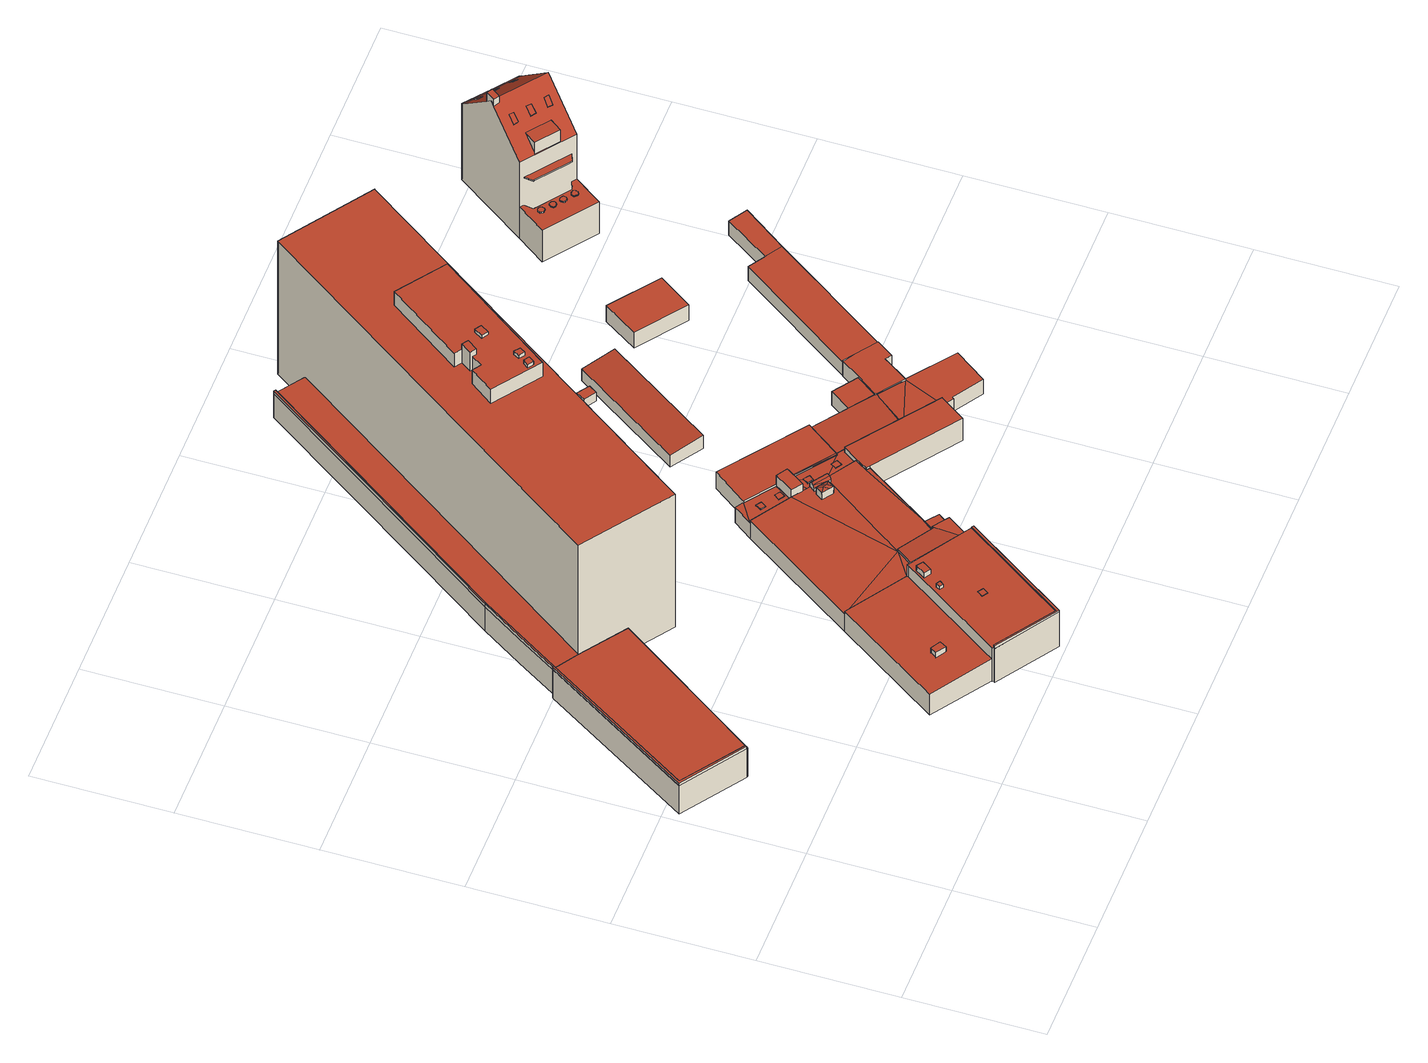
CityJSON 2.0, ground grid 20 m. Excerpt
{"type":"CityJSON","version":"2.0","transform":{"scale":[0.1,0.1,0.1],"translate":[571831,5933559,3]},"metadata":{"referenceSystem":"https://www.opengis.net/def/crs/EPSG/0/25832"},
"CityObjects":{
"building1":{"type":"Building","attributes":{"Grundfläche 2D":"308.464291","Grundhöhe NN":"3.899"},"children":["building1-1"],"geometry":[{"type":"Solid","lod":"3","boundaries":[[[[0,1,2,3,4,5,6,7]],[[2,1,8,9]],[[3,2,9,10]],[[4,3,10,11]],[[5,4,11,12]],[[7,6,5,12,13]],[[1,0,7,13,14,8]],[[13,12,11,10,9,8,14]]]],"semantics":{"surfaces":[{"type":"RoofSurface"},{"type":"WallSurface"},{"type":"GroundSurface"}],"values":[[0,1,1,1,1,1,1,2]]}}]},
"building1-1":{"type":"BuildingInstallation","parents":["building1"],"geometry":[{"type":"MultiSurface","lod":"3","boundaries":[[[15,16,17,18,19,20,21]],[[2,22,19,18]],[[20,19,22,23]],[[21,20,23,6]],[[6,7,15,21]],[[7,0,1,17,16,15]],[[1,2,18,17]]],"semantics":{"surfaces":[{"type":"RoofSurface"},{"type":"WallSurface"}],"values":[0,1,1,1,1,1,1]}}]},
"building2":{"type":"Building","attributes":{"Grundfläche 2D":"822.261973","Grundhöhe NN":"3.665"},"children":["building2-1","building2-2","building2-3","building2-4","building2-5","building2-6","building2-7","building2-8","building2-9","building2-10","building2-11","building2-12"],"geometry":[{"type":"Solid","lod":"3","boundaries":[[[[24,25,26,27,28,29,30,31,32]],[[33,27,26,25,24,34,35]],[[34,36,37,38,39,40,41,42]],[[35,34,42,27,33]],[[38,43,44,40,39]],[[43,45,46,44]],[[47,48,49,50]],[[51,52,53,54,55,56,57,58,59,60,61]],[[62,63,64]],[[65,66,62]],[[63,62,66,67,68,69,70,71]],[[72,70,69,68,73,74]],[[75,76,70,72]],[[77,70,76]],[[78,70,77]],[[79,80,81,82]],[[81,80,83,84,85]],[[86,87,88,89]],[[90,86,89]],[[29,28,91,92]],[[30,29,92,93]],[[31,30,93,94]],[[32,31,94,95]],[[24,32,95,96]],[[34,24,96,97]],[[36,34,97,98]],[[37,36,98,99]],[[38,37,99,100]],[[43,38,100,101]],[[45,43,101,102]],[[46,45,102,103]],[[44,46,103,104]],[[50,77,76,47]],[[47,76,105,106,48]],[[49,48,106,107]],[[52,51,108,109]],[[53,52,109,110]],[[54,53,110,111]],[[78,77,50,56,55,54,111,112,80,79]],[[113,59,58,57,56,50,49,107]],[[60,59,113,114]],[[61,60,114,115]],[[51,61,115,108]],[[83,80,112,116,89]],[[63,85,84,83,89,88,64]],[[85,63,71,81]],[[81,71,70,82]],[[82,70,78,79]],[[117,65,62,64,88,87,118]],[[66,65,117,119]],[[91,28,67,66,119]],[[73,68,67,28,27,42]],[[44,75,72,74,73,42,41,40]],[[75,44,104,105,76]],[[90,89,116,120]],[[86,90,120,121]],[[87,86,121,118]],[[98,97,96,95,94,93,92,91,119,117,118,121,120,116,112,111,110,109,108,115,114,113,107,106,105,104,103,102,101,100,99]]]],"semantics":{"surfaces":[{"type":"RoofSurface"},{"type":"WallSurface"},{"type":"GroundSurface"}],"values":[[0,0,0,0,0,0,0,0,0,0,0,0,0,0,0,0,0,0,0,1,1,1,1,1,1,1,1,1,1,1,1,1,1,1,1,1,1,1,1,1,1,1,1,1,1,1,1,1,1,1,1,1,1,1,1,1,1,2]]}}]},
"building2-1":{"type":"BuildingInstallation","parents":["building2"],"geometry":[{"type":"MultiSurface","lod":"3","boundaries":[[[122,123,124,125]],[[124,123,126,127]],[[125,124,127,128]],[[122,125,128,129]],[[123,122,129,126]]],"semantics":{"surfaces":[{"type":"RoofSurface"},{"type":"WallSurface"}],"values":[0,1,1,1,1]}}]},
"building2-2":{"type":"BuildingInstallation","parents":["building2"],"geometry":[{"type":"MultiSurface","lod":"3","boundaries":[[[130,131,132,133,134,135]],[[34,36,133,132,131,74,41]],[[134,133,36,37]],[[37,38,39,40,72,130,135,134]],[[40,41,74,131,130,72]]],"semantics":{"surfaces":[{"type":"RoofSurface"},{"type":"WallSurface"}],"values":[0,1,1,1,1]}}]},
"building2-3":{"type":"BuildingInstallation","parents":["building2"],"geometry":[{"type":"MultiSurface","lod":"3","boundaries":[[[136,137,138,139]],[[139,138,140,141]],[[136,139,141,142]],[[137,136,142,143]],[[138,137,143,140]]],"semantics":{"surfaces":[{"type":"RoofSurface"},{"type":"WallSurface"}],"values":[0,1,1,1,1]}}]},
"building2-4":{"type":"BuildingInstallation","parents":["building2"],"geometry":[{"type":"MultiSurface","lod":"3","boundaries":[[[144,145,146,147]],[[148,149,144,147]],[[150,148,147,146]],[[25,151,145,144,149]],[[150,146,145,151,26]]],"semantics":{"surfaces":[{"type":"RoofSurface"},{"type":"WallSurface"}],"values":[0,1,1,1,1]}}]},
"building2-5":{"type":"BuildingInstallation","parents":["building2"],"geometry":[{"type":"MultiSurface","lod":"3","boundaries":[[[152,153,154,155]],[[156,153,152,157,35]],[[156,158,154,153]],[[159,155,154,158,33]],[[159,157,152,155]]],"semantics":{"surfaces":[{"type":"RoofSurface"},{"type":"WallSurface"}],"values":[0,1,1,1,1]}}]},
"building2-6":{"type":"BuildingInstallation","parents":["building2"],"geometry":[{"type":"MultiSurface","lod":"3","boundaries":[[[160,161,162,163]],[[164,165,163,162]],[[160,163,165,166]],[[161,160,166,167]],[[167,164,162,161]]],"semantics":{"surfaces":[{"type":"RoofSurface"},{"type":"WallSurface"}],"values":[0,1,1,1,1]}}]},
"building2-7":{"type":"BuildingInstallation","parents":["building2"],"geometry":[{"type":"MultiSurface","lod":"3","boundaries":[[[168,169,170,171]],[[171,170,172,173]],[[173,174,168,171]],[[169,168,174,175]],[[170,169,175,172]]],"semantics":{"surfaces":[{"type":"RoofSurface"},{"type":"WallSurface"}],"values":[0,1,1,1,1]}}]},
"building2-8":{"type":"BuildingInstallation","parents":["building2"],"geometry":[{"type":"MultiSurface","lod":"3","boundaries":[[[176,177,178,179,180,181]],[[60,61,181,180]],[[61,51,176,181]],[[51,52,177,176]],[[52,53,178,177]],[[179,178,53,182]],[[182,60,180,179]]],"semantics":{"surfaces":[{"type":"RoofSurface"},{"type":"WallSurface"}],"values":[0,1,1,1,1,1,1]}}]},
"building2-9":{"type":"BuildingInstallation","parents":["building2"],"geometry":[{"type":"MultiSurface","lod":"3","boundaries":[[[183,184,185,186]],[[187,188,186,185]],[[188,189,183,186]],[[184,183,189,190]],[[185,184,190,187]]],"semantics":{"surfaces":[{"type":"RoofSurface"},{"type":"WallSurface"}],"values":[0,1,1,1,1]}}]},
"building2-10":{"type":"BuildingInstallation","parents":["building2"],"geometry":[{"type":"MultiSurface","lod":"3","boundaries":[[[191,192,193,194]],[[194,193,195,196]],[[191,194,196,197]],[[192,191,197,198]],[[193,192,198,195]]],"semantics":{"surfaces":[{"type":"RoofSurface"},{"type":"WallSurface"}],"values":[0,1,1,1,1]}}]},
"building2-11":{"type":"BuildingInstallation","parents":["building2"],"geometry":[{"type":"MultiSurface","lod":"3","boundaries":[[[199,200,201]],[[202,201,200,203]],[[204,200,199]],[[204,205,203,200]],[[206,203,205]],[[202,203,206]],[[207,208,199,201]],[[199,208,209,205,204]],[[209,210,206,205]],[[206,210,207,201,202]]],"semantics":{"surfaces":[{"type":"RoofSurface"},{"type":"WallSurface"}],"values":[0,0,0,0,0,0,1,1,1,1]}}]},
"building2-12":{"type":"BuildingInstallation","parents":["building2"],"geometry":[{"type":"MultiSurface","lod":"3","boundaries":[[[211,212,213,214,215]],[[213,212,216]],[[212,211,217,218]],[[219,220,221]],[[220,217,221]],[[218,217,220]],[[222,223,224,68,221,217,211,215]],[[68,73,219,221]],[[73,225,226,227,216,212,218,220,219]],[[227,69,222,215,214,213,216]]],"semantics":{"surfaces":[{"type":"RoofSurface"},{"type":"WallSurface"}],"values":[0,0,0,0,0,0,1,1,1,1]}}]},
"building3":{"type":"Building","attributes":{"Grundfläche 2D":"1330.920433","Grundhöhe NN":"4.678"},"children":["building3-1","building3-2","building3-3","building3-4"],"geometry":[{"type":"MultiSurface","lod":"3","boundaries":[[[228,229,230,231,232,233,234,235,236,237,238],[239,240,241,242],[243,244,245,246],[247,248,249,250]],[[251,252,253,15,21,254,255,256,257,258]],[[259,260,261,262,263],[264,265,266,267,268,269,270,271,272,273,274]],[[275,6,5,276,277,278]],[[269,268,234,233]],[[268,267,235,234]],[[267,266,236,235]],[[266,265,237,236]],[[265,264,238,237]],[[228,238,264,274]],[[274,273,229,228]],[[273,272,230,229]],[[7,6,21,15]],[[6,275,254,21]],[[277,256,255,254,275,278]],[[277,279,257,256]],[[279,280,281,282,252,251,258,257]],[[282,283,7,15,253,252]],[[260,5,284,285,261]],[[286,287,263,262,261,285],[288,289,290,291]],[[263,287,292,259]],[[276,5,260,259,292,293]],[[5,6,7,294,284]],[[279,277,276,293,295]],[[7,283,282,296,297,294]],[[298,296,282,281,280,279,295,299]],[[297,296,298,299,295,293,292,287,286,285,284,294]]],"semantics":{"surfaces":[{"type":"RoofSurface"},{"type":"WallSurface"},{"type":"GroundSurface"}],"values":[0,0,0,0,1,1,1,1,1,1,1,1,1,1,1,1,1,1,1,1,1,1,1,1,1,1,2]}}]},
"building3-1":{"type":"BuildingInstallation","parents":["building3"],"geometry":[{"type":"MultiSurface","lod":"3","boundaries":[[[300,301,302,303]],[[300,304,269,233,232,301]],[[232,231,302,301]],[[231,230,303,302]],[[230,272,304,300,303]]],"semantics":{"surfaces":[{"type":"RoofSurface"},{"type":"WallSurface"}],"values":[0,1,1,1,1]}}]},
"building3-2":{"type":"BuildingInstallation","parents":["building3"],"geometry":[{"type":"MultiSurface","lod":"3","boundaries":[[[305,306,307,308]],[[308,307,249,248]],[[305,308,248,247]],[[306,305,247,250]],[[307,306,250,249]]],"semantics":{"surfaces":[{"type":"RoofSurface"},{"type":"WallSurface"}],"values":[0,1,1,1,1]}}]},
"building3-3":{"type":"BuildingInstallation","parents":["building3"],"geometry":[{"type":"MultiSurface","lod":"3","boundaries":[[[309,310,311,312]],[[312,311,244,243]],[[309,312,243,246]],[[310,309,246,245]],[[311,310,245,244]]],"semantics":{"surfaces":[{"type":"RoofSurface"},{"type":"WallSurface"}],"values":[0,1,1,1,1]}}]},
"building3-4":{"type":"BuildingInstallation","parents":["building3"],"geometry":[{"type":"MultiSurface","lod":"3","boundaries":[[[313,314,315,316]],[[316,315,242,241]],[[313,316,241,240]],[[314,313,240,239]],[[315,314,239,242]]],"semantics":{"surfaces":[{"type":"RoofSurface"},{"type":"WallSurface"}],"values":[0,1,1,1,1]}}]},
"building4":{"type":"Building","attributes":{"Grundfläche 2D":"90.453078","Grundhöhe NN":"3.972"},"geometry":[{"type":"Solid","lod":"3","boundaries":[[[[317,318,319,320,321,322,323]],[[318,317,324]],[[320,319,325]],[[320,325,326]],[[327,317,323,322,328,329]],[[324,317,327,330]],[[318,324,330,331]],[[319,318,331,332]],[[325,319,332,333]],[[326,325,333,334]],[[321,320,326,334,335]],[[322,321,335,328]],[[327,329,328,335,334,333,332,331,330]]]],"semantics":{"surfaces":[{"type":"RoofSurface"},{"type":"WallSurface"},{"type":"GroundSurface"}],"values":[[0,0,0,0,1,1,1,1,1,1,1,1,2]]}}]},
"building5":{"type":"Building","attributes":{"Grundfläche 2D":"70.105722","Grundhöhe NN":"3.716"},"geometry":[{"type":"Solid","lod":"3","boundaries":[[[[336,337,338,339,340,341,342]],[[343,339,338,337,344,345]],[[340,339,343,92]],[[119,342,341,340,92,91]],[[337,336,117,344]],[[336,342,119,117]],[[117,119,91,92,343,345,344]]]],"semantics":{"surfaces":[{"type":"RoofSurface"},{"type":"WallSurface"},{"type":"GroundSurface"}],"values":[[0,1,1,1,1,1,2]]}}]},
"building6":{"type":"Building","attributes":{"Grundfläche 2D":"82.384420","Grundhöhe NN":"3.855"},"geometry":[{"type":"Solid","lod":"3","boundaries":[[[[346,347,348,349,350,351,352,353,354]],[[355,356,357,358]],[[347,346,359,360]],[[349,348,361,362]],[[351,350,363,364]],[[351,364,365,357,352]],[[366,354,353,352,357,356,367]],[[346,354,366,359]],[[348,347,360,361]],[[350,349,362,363]],[[358,357,365,368]],[[355,358,368,369]],[[356,355,369,367]],[[368,365,364,363,362,361,360,359,366,367,369]]]],"semantics":{"surfaces":[{"type":"RoofSurface"},{"type":"WallSurface"},{"type":"GroundSurface"}],"values":[[0,0,1,1,1,1,1,1,1,1,1,1,1,2]]}}]},
"building7":{"type":"Building","attributes":{"Grundfläche 2D":"101.537182","Grundhöhe NN":"4.319"},"geometry":[{"type":"Solid","lod":"3","boundaries":[[[[370,371,372,373,374,375,376,377]],[[378,379,380,381]],[[382,380,372,371]],[[380,379,373,372]],[[379,378,374,373]],[[378,381,375,374]],[[381,383,376,375]],[[383,384,377,376]],[[384,385,370,377]],[[385,382,371,370]],[[384,383,386,387]],[[385,384,387,388]],[[382,385,388,389]],[[383,381,380,382,389,386]],[[389,388,387,386]]]],"semantics":{"surfaces":[{"type":"RoofSurface"},{"type":"WallSurface"},{"type":"GroundSurface"}],"values":[[0,0,1,1,1,1,1,1,1,1,1,1,1,1,2]]}}]},
"building8":{"type":"Building","attributes":{"Grundfläche 2D":"105.808911","Grundhöhe NN":"4.188"},"geometry":[{"type":"Solid","lod":"3","boundaries":[[[[390,391,392,393]],[[394,395,396,397]],[[398,399,393,392]],[[399,400,390,393]],[[400,401,391,390]],[[401,398,392,391]],[[402,403,397,396]],[[403,404,394,397]],[[404,405,395,394]],[[405,402,396,395]],[[401,400,399,398]],[[405,404,403,402]]]],"semantics":{"surfaces":[{"type":"RoofSurface"},{"type":"WallSurface"},{"type":"GroundSurface"}],"values":[[0,0,1,1,1,1,1,1,1,1,2,2]]}}]},
"building9":{"type":"Building","attributes":{"Grundfläche 2D":"80.032913","Grundhöhe NN":"3.834"},"geometry":[{"type":"Solid","lod":"3","boundaries":[[[[406,407,408]],[[350,407,406]],[[409,410,406,408,411,412,413,414]],[[415,416,408,407]],[[416,417,411,408]],[[417,418,412,411]],[[418,419,413,412]],[[419,420,414,413]],[[420,421,409,414]],[[421,422,410,409]],[[422,423,406,410]],[[423,424,350,406]],[[424,415,407,350]],[[418,417,416,415,424,423,422,421,420,419]]]],"semantics":{"surfaces":[{"type":"RoofSurface"},{"type":"WallSurface"},{"type":"GroundSurface"}],"values":[[0,0,0,1,1,1,1,1,1,1,1,1,1,2]]}}]},
"building10":{"type":"Building","attributes":{"Grundfläche 2D":"51.842131","Grundhöhe NN":"3.809"},"geometry":[{"type":"Solid","lod":"3","boundaries":[[[[425,426,427,428]],[[429,430,428,427]],[[430,431,425,428]],[[431,432,426,425]],[[432,429,427,426]],[[432,431,430,429]]]],"semantics":{"surfaces":[{"type":"RoofSurface"},{"type":"WallSurface"},{"type":"GroundSurface"}],"values":[[0,1,1,1,1,2]]}}]},
"building11":{"type":"Building","attributes":{"Grundfläche 2D":"178.165057","Grundhöhe NN":"3.910"},"geometry":[{"type":"Solid","lod":"3","boundaries":[[[[433,434,435,436,437]],[[438,439,436,435]],[[440,441,442,443,444,445,446,447,448,449]],[[435,434,450,451]],[[436,452,453,437]],[[433,437,453,454]],[[438,435,451,455]],[[439,438,455,456]],[[436,439,456,452]],[[445,444,457,458]],[[446,445,458,459]],[[446,459,450,434,447]],[[460,449,448,447,434,433,454]],[[364,442,441,440,449,460,365]],[[444,443,442,364,363,457]],[[452,456,455,451,450,459,458,457,363,364,365,460,454,453]]]],"semantics":{"surfaces":[{"type":"RoofSurface"},{"type":"WallSurface"},{"type":"GroundSurface"}],"values":[[0,0,0,1,1,1,1,1,1,1,1,1,1,1,1,2]]}}]},
"building12":{"type":"Building","attributes":{"Grundfläche 2D":"151.773956","Grundhöhe NN":"3.221"},"children":["building12-1","building12-2","building12-3","building12-4","building12-5","building12-6","building12-7","building12-8","building12-9","building12-10","building12-11","building12-12","building12-13"],"geometry":[{"type":"Solid","lod":"3","boundaries":[[[[461,462,463,464,465,466]],[[461,466,465,467,468,469]],[[468,467,470,471,472]],[[473,474,475,476,477,478,479,480,481,482]],[[483,484,480,479,478,477,485,486]],[[475,474,487,488]],[[477,476,489,485]],[[481,480,484,490]],[[473,482,491,492]],[[474,473,492,487]],[[490,489,476,475,464,463,482,481]],[[467,465,464,475,488,493,470]],[[472,471,470,493,494]],[[462,461,469,468,472,494,491,482,463]],[[494,493,488,487,492,491],[485,489,490,484,483,486]]]],"semantics":{"surfaces":[{"type":"RoofSurface"},{"type":"WallSurface"},{"type":"GroundSurface"}],"values":[[0,0,0,0,1,1,1,1,1,1,1,1,1,1,2]]}}]},
"building12-1":{"type":"BuildingInstallation","parents":["building12"],"geometry":[{"type":"MultiSurface","lod":"3","boundaries":[[[495,496,497,498,499,500]],[[462,498,497,469,461]],[[462,501,499,498]],[[466,502,503,496,495,500,499,501]],[[497,496,503,469]]],"semantics":{"surfaces":[{"type":"RoofSurface"},{"type":"WallSurface"}],"values":[0,1,1,1,1]}}]},
"building12-2":{"type":"BuildingInstallation","parents":["building12"],"geometry":[{"type":"MultiSurface","lod":"3","boundaries":[[[504,505,506,507]],[[504,507,508,509]],[[505,504,509,510]],[[507,506,511,508]],[[506,505,510,511]]],"semantics":{"surfaces":[{"type":"RoofSurface"},{"type":"WallSurface"}],"values":[0,1,1,1,1]}}]},
"building12-3":{"type":"BuildingInstallation","parents":["building12"],"geometry":[{"type":"MultiSurface","lod":"3","boundaries":[[[512,513,514,515]],[[515,514,516,517]],[[512,515,517,518]],[[513,512,518,519]],[[514,513,519,516]]],"semantics":{"surfaces":[{"type":"RoofSurface"},{"type":"WallSurface"}],"values":[0,1,1,1,1]}}]},
"building12-4":{"type":"BuildingInstallation","parents":["building12"],"geometry":[{"type":"MultiSurface","lod":"3","boundaries":[[[520,521,522,523]],[[521,524,522]],[[523,525,520]],[[521,520,525,524]]],"semantics":{"surfaces":[{"type":"RoofSurface"},{"type":"WallSurface"}],"values":[0,1,1,1]}}]},
"building12-5":{"type":"BuildingInstallation","parents":["building12"],"geometry":[{"type":"MultiSurface","lod":"3","boundaries":[[[526,527,528,529]],[[529,528,530,531]],[[531,532,526,529]],[[532,533,527,526]],[[528,527,533,530]]],"semantics":{"surfaces":[{"type":"RoofSurface"},{"type":"WallSurface"}],"values":[0,1,1,1,1]}}]},
"building12-6":{"type":"BuildingInstallation","parents":["building12"],"geometry":[{"type":"MultiSurface","lod":"3","boundaries":[[[534,535,536,537,538,539]],[[539,538,537,540,541]],[[541,542,534,539]],[[542,543,535,534]],[[543,544,540,537,536,535]]],"semantics":{"surfaces":[{"type":"RoofSurface"},{"type":"WallSurface"}],"values":[0,1,1,1,1]}}]},
"building12-7":{"type":"BuildingInstallation","parents":["building12"],"geometry":[{"type":"MultiSurface","lod":"3","boundaries":[[[545,546,547,548]],[[548,547,549,550]],[[545,548,550,551]],[[546,545,551,552]],[[547,546,552,549]]],"semantics":{"surfaces":[{"type":"RoofSurface"},{"type":"WallSurface"}],"values":[0,1,1,1,1]}}]},
"building12-8":{"type":"BuildingInstallation","parents":["building12"],"geometry":[{"type":"MultiSurface","lod":"3","boundaries":[[[553,554,555,556]],[[555,554,557,558]],[[556,555,558,559]],[[553,556,559,560]],[[554,553,560,557]]],"semantics":{"surfaces":[{"type":"RoofSurface"},{"type":"WallSurface"}],"values":[0,1,1,1,1]}}]},
"building12-9":{"type":"BuildingInstallation","parents":["building12"],"geometry":[{"type":"MultiSurface","lod":"3","boundaries":[[[561,562,563,564,565,566,567,568,569,570,571,572,573,574,575,576,577,578,579,580,581]],[[565,564,582,583]],[[584,585,563,562]],[[585,582,564,563]],[[586,587,579,578]],[[587,588,580,579]],[[588,589,581,580]],[[589,590,561,581]],[[590,584,562,561]],[[583,591,566,565]],[[591,592,567,566]],[[592,593,568,567]],[[593,594,569,568]],[[594,595,570,569]],[[571,570,595,596]],[[596,597,572,571]],[[597,598,573,572]],[[598,599,574,573]],[[599,600,575,574]],[[600,601,576,575]],[[601,602,577,576]],[[602,586,578,577]]],"semantics":{"surfaces":[{"type":"RoofSurface"},{"type":"WallSurface"}],"values":[0,1,1,1,1,1,1,1,1,1,1,1,1,1,1,1,1,1,1,1,1,1]}}]},
"building12-10":{"type":"BuildingInstallation","parents":["building12"],"geometry":[{"type":"MultiSurface","lod":"3","boundaries":[[[603,604,605,606,607,608,609,610,611,612,613,614,615,616,617,618,619,620,621,622,623]],[[610,609,624,625]],[[625,626,611,610]],[[626,627,612,611]],[[627,628,613,612]],[[628,629,614,613]],[[629,630,615,614]],[[631,632,608,607]],[[632,624,609,608]],[[633,634,621,620]],[[634,635,622,621]],[[623,622,635,636]],[[636,637,603,623]],[[637,638,604,603]],[[638,639,605,604]],[[639,640,606,605]],[[640,631,607,606]],[[630,641,616,615]],[[641,642,617,616]],[[642,643,618,617]],[[643,644,619,618]],[[644,633,620,619]]],"semantics":{"surfaces":[{"type":"RoofSurface"},{"type":"WallSurface"}],"values":[0,1,1,1,1,1,1,1,1,1,1,1,1,1,1,1,1,1,1,1,1,1]}}]},
"building12-11":{"type":"BuildingInstallation","parents":["building12"],"geometry":[{"type":"MultiSurface","lod":"3","boundaries":[[[645,646,647,648,649,650,651,652,653,654,655,656,657,658,659,660,661,662,663,664,665,666]],[[667,668,648,647]],[[669,670,646,645]],[[670,667,647,646]],[[666,665,671,672]],[[672,669,645,666]],[[668,673,649,648]],[[673,674,650,649]],[[674,675,651,650]],[[675,676,652,651]],[[676,677,653,652]],[[677,678,654,653]],[[655,654,678,679]],[[679,680,656,655]],[[680,681,657,656]],[[681,682,658,657]],[[682,683,659,658]],[[683,684,660,659]],[[684,685,661,660]],[[685,686,662,661]],[[686,687,688,664,663,662]],[[688,671,665,664]]],"semantics":{"surfaces":[{"type":"RoofSurface"},{"type":"WallSurface"}],"values":[0,1,1,1,1,1,1,1,1,1,1,1,1,1,1,1,1,1,1,1,1,1]}}]},
"building12-12":{"type":"BuildingInstallation","parents":["building12"],"geometry":[{"type":"MultiSurface","lod":"3","boundaries":[[[689,690,691,692,693,694,695,696,697,698,699,700,701,702,703,704,705,706,707,708,709,710]],[[711,712,691,690]],[[712,713,692,691]],[[713,714,693,692]],[[714,715,694,693]],[[715,716,695,694]],[[716,717,718,697,696,695]],[[718,719,698,697]],[[719,720,699,698]],[[720,721,700,699]],[[722,723,689,710]],[[690,689,723,711]],[[724,725,706,705]],[[725,726,707,706]],[[708,707,726,727]],[[727,728,709,708]],[[728,722,710,709]],[[721,729,701,700]],[[729,730,702,701]],[[730,731,703,702]],[[731,732,704,703]],[[732,724,705,704]]],"semantics":{"surfaces":[{"type":"RoofSurface"},{"type":"WallSurface"}],"values":[0,1,1,1,1,1,1,1,1,1,1,1,1,1,1,1,1,1,1,1,1,1]}}]},
"building12-13":{"type":"BuildingInstallation","parents":["building12"],"geometry":[{"type":"MultiSurface","lod":"3","boundaries":[[[733,734,735,736,737,738]],[[737,739,740,738]],[[733,738,740,741]],[[742,743,736,735,734,733,741,744]],[[737,736,743,739]],[[744,741,740,739,743,742]]],"semantics":{"surfaces":[{"type":"RoofSurface"},{"type":"WallSurface"},{"type":"OuterCeilingSurface"}],"values":[0,1,1,1,1,2]}}]}
},
"vertices":[
[147,599,63],[7,377,63],[97,316,63],[99,315,63],[249,531,63],[184,577,63],[150,599,63],[148,600,63],[7,377,9],[97,316,9],[99,315,9],[249,531,9],[184,577,9],[148,600,9],[147,599,9],
[148,600,68],[147,599,68],[7,377,68],[97,316,68],[98,318,68],[11,379,68],[150,599,68],[98,318,63],[11,379,63],
[648,382,39],[635,382,38],[629,381,38],[602,381,38],[642,354,39],[656,374,39],[662,370,39],[664,374,39],[650,384,39],[597,398,38],[588,428,37],[594,409,37],[589,430,37],[573,440,37],[572,439,37],[561,421,37],[555,413,37],[570,402,37],[580,396,37],[531,470,36],[500,450,36],[531,471,36],[520,478,36],[384,280,46],[281,128,46],[364,71,49],[467,223,49],[450,8,73],[555,162,73],[553,164,73],[553,165,73],[552,165,73],[467,223,71],[433,172,71],[364,71,71],[363,70,71],[365,69,71],[363,67,71],[572,239,45],[557,220,45],[558,219,45],[635,332,45],[630,336,45],[642,354,45],[602,381,43],[596,373,43],[508,250,44],[556,217,45],[555,413,43],[580,396,43],[570,402,43],[500,450,41],[384,280,41],[467,223,44],[482,213,44],[482,213,49],[552,165,53],[556,217,53],[508,250,49],[579,204,53],[558,219,53],[557,220,53],[594,223,37],[572,239,38],[558,219,38],[579,204,37],[580,203,37],[642,354,7],[656,374,7],[662,370,7],[664,374,7],[650,384,7],[648,382,7],[588,428,7],[589,430,7],[573,440,7],[572,439,7],[531,470,7],[531,471,7],[520,478,7],[500,450,7],[384,280,7],[281,128,7],[364,71,7],[450,8,7],[555,162,7],[553,164,7],[553,165,7],[552,165,7],[363,70,7],[365,69,7],[363,67,7],[579,204,7],[635,332,7],[572,239,7],[630,336,7],[580,203,7],[594,223,7],
[533,440,38],[538,448,38],[531,453,38],[526,445,38],[538,448,36],[531,453,36],[526,445,36],[533,440,37],
[555,413,56],[570,402,56],[588,428,56],[589,430,56],[573,440,56],[561,421,56],
[556,436,38],[550,428,38],[558,423,38],[563,431,38],[558,423,37],[563,431,37],[556,436,37],[550,428,37],
[639,379,39],[631,384,39],[626,376,39],[634,371,39],[634,371,38],[639,379,38],[626,376,38],[631,384,38],
[594,410,39],[589,402,39],[597,397,39],[602,404,39],[589,402,37],[594,410,37],[597,397,38],[602,404,38],
[350,150,57],[344,141,57],[358,132,57],[364,142,57],[358,132,48],[364,142,48],[350,150,47],[344,141,47],
[469,202,81],[460,208,81],[451,194,81],[460,188,81],[451,194,72],[460,188,72],[469,202,72],[460,208,72],
[450,8,76],[555,162,76],[553,164,76],[449,12,76],[365,69,76],[363,67,76],[449,12,73],
[447,171,78],[441,174,78],[438,168,78],[443,165,78],[438,168,72],[443,165,72],[447,171,72],[441,174,72],
[450,120,73],[444,112,73],[452,107,73],[457,115,73],[452,107,72],[457,115,72],[450,120,72],[444,112,72],
[586,373,56],[578,371,58],[579,363,56],[574,366,56],[572,375,58],[575,381,56],[570,384,56],[563,374,56],[579,363,43],[586,373,43],[570,384,43],[563,374,43],
[598,375,53],[576,390,53],[589,378,49],[596,373,49],[597,373,49],[574,388,49],[601,379,53],[579,394,53],[580,396,49],[580,396,50],[602,381,49],[597,373,43],[598,375,43],[601,379,43],[579,394,43],[576,390,43],[574,388,43],
[508,942,297],[430,833,297],[440,826,297],[449,820,297],[438,805,297],[433,809,297],[422,793,297],[410,801,297],[385,767,297],[452,719,297],[577,893,297],[467,808,297],[475,820,297],[484,814,297],[476,802,297],[451,737,297],[445,729,297],[437,734,297],[443,742,297],[457,745,297],[449,751,297],[454,759,297],[462,753,297],[308,839,68],[224,719,68],[185,659,68],[226,718,68],[309,837,68],[493,1100,68],[491,1102,68],[400,971,68],[566,1122,271],[184,577,271],[311,488,271],[693,1033,271],[694,1033,271],[577,893,271],[452,719,271],[385,767,271],[410,801,271],[422,793,271],[433,809,271],[438,805,271],[449,820,271],[440,826,271],[430,833,271],[508,942,271],[226,718,63],[532,1073,63],[493,1100,63],[309,837,63],[491,1102,63],[400,971,63],[308,839,63],[224,719,63],[185,659,63],[184,577,17],[311,488,17],[693,1033,17],[694,1033,17],[470,714,57],[470,714,55],[440,671,55],[440,671,57],[566,1122,17],[532,1073,17],[148,600,17],[491,1102,17],[224,719,17],[185,659,17],[308,839,17],[400,971,17],
[430,811,307],[438,805,307],[449,820,307],[440,826,307],[430,811,271],
[457,745,303],[462,753,303],[454,759,303],[449,751,303],
[443,742,303],[437,734,303],[445,729,303],[451,737,303],
[475,820,302],[467,808,302],[476,802,302],[484,814,302],
[531,470,40],[573,440,40],[589,430,40],[650,384,40],[684,433,42],[566,520,42],[531,471,40],[572,439,40],[588,428,40],[648,382,40],[531,470,10],[566,520,10],[531,471,10],[572,439,10],[573,440,10],[589,430,10],[588,428,10],[648,382,10],[684,433,10],
[635,332,49],[754,246,49],[779,282,49],[780,283,49],[656,374,49],[642,354,49],[630,336,49],[780,283,7],[754,246,7],[779,282,7],
[650,384,31],[664,374,31],[662,370,31],[731,319,31],[769,369,36],[768,371,36],[768,372,36],[734,396,36],[684,433,35],[756,427,34],[734,396,34],[768,372,35],[790,402,35],[650,384,9],[664,374,9],[662,370,9],[731,319,9],[769,369,9],[768,371,9],[768,372,9],[684,433,9],[734,396,9],[790,402,9],[756,427,9],
[715,1018,94],[693,1033,94],[692,1031,94],[711,1017,94],[491,702,94],[471,716,94],[470,714,94],[491,699,94],[491,702,91],[711,1017,91],[692,1031,91],[471,716,91],[693,1033,91],[470,714,91],[491,699,91],[715,1018,91],[470,714,13],[491,699,13],[715,1018,13],[693,1033,13],
[733,717,37],[688,747,34],[581,588,34],[626,558,37],[668,729,28],[651,741,28],[643,728,28],[660,717,28],[581,588,12],[626,558,12],[733,717,12],[688,747,12],[643,728,12],[660,717,12],[668,729,12],[651,741,12],
[805,342,36],[731,319,35],[780,283,36],[873,294,36],[806,344,36],[779,282,36],[794,272,36],[796,275,36],[839,247,36],[731,319,8],[780,283,8],[779,282,8],[794,272,8],[796,275,8],[839,247,8],[873,294,8],[806,344,8],[805,342,8],[769,369,8],
[871,700,38],[801,752,38],[768,702,38],[837,651,38],[768,702,8],[837,651,8],[871,700,8],[801,752,8],
[810,430,35],[856,397,36],[976,571,36],[952,586,36],[929,601,35],[1022,635,36],[996,651,36],[790,402,38],[768,372,38],[768,371,38],[769,369,38],[805,342,38],[830,379,38],[839,373,38],[856,397,38],[810,430,38],[809,430,38],[856,397,9],[976,571,9],[952,586,9],[929,601,9],[810,430,9],[1022,635,9],[996,651,9],[805,342,9],[830,379,9],[839,373,9],[809,430,9],
[945,960,210],[941,955,204],[908,908,147],[979,854,147],[1016,906,210],[952,954,210],[1050,955,151],[979,1009,151],[950,968,200],[1053,959,147],[1020,984,147],[982,1013,147],[878,867,62],[950,813,62],[979,854,62],[973,859,62],[960,854,62],[917,886,62],[913,889,62],[911,890,62],[913,904,62],[908,908,62],[913,889,2],[911,890,2],[960,854,2],[917,886,2],[950,813,2],[979,854,2],[973,859,2],[913,904,2],[908,908,2],[878,867,2],[1053,959,2],[982,1013,2],
[953,955,217],[958,963,217],[950,968,217],[941,955,217],[949,950,217],[952,954,217],[949,950,205],[953,955,209],[958,963,200],
[988,902,192],[982,895,182],[988,890,182],[994,898,192],[994,898,191],[988,902,191],[982,895,181],[988,890,181],
[1011,983,152],[1006,975,162],[1011,972,162],[1016,979,152],[1011,972,161],[1016,979,151],[1011,983,151],[1006,975,161],
[928,894,170],[960,870,170],[973,888,170],[941,912,170],[960,870,148],[928,894,148],
[950,931,192],[945,935,192],[939,927,182],[945,923,182],[939,927,181],[945,923,181],[950,931,191],[945,935,191],
[1031,965,155],[1026,958,163],[1031,954,163],[1032,953,163],[1033,954,162],[1037,960,155],[1032,953,162],[1037,960,154],[1031,965,154],[1026,958,162],[1031,954,162],
[989,987,163],[994,993,155],[988,998,155],[983,991,163],[988,998,154],[983,991,162],[989,987,162],[994,993,154],
[967,906,182],[972,914,192],[966,919,192],[960,911,182],[972,914,191],[966,919,191],[960,911,181],[967,906,181],
[916,880,64],[915,881,64],[915,882,64],[914,883,64],[913,884,64],[911,884,64],[910,884,64],[908,883,64],[907,882,64],[907,881,64],[906,880,64],[906,879,64],[907,878,64],[908,876,64],[909,875,64],[910,875,64],[912,875,64],[913,875,64],[914,876,64],[915,877,64],[915,878,64],[914,883,62],[913,884,62],[915,881,62],[915,882,62],[913,875,62],[914,876,62],[915,877,62],[915,878,62],[916,880,62],[911,884,62],[910,884,62],[908,883,62],[907,882,62],[907,881,62],[906,880,62],[906,879,62],[907,878,62],[908,876,62],[909,875,62],[910,875,62],[912,875,62],
[956,844,64],[957,845,64],[957,847,64],[958,848,64],[957,850,64],[957,851,64],[956,852,64],[955,852,64],[953,853,64],[952,852,64],[950,852,64],[949,851,64],[949,850,64],[948,848,64],[948,847,64],[949,846,64],[950,845,64],[951,844,64],[952,843,64],[954,843,64],[955,844,64],[956,852,62],[955,852,62],[953,853,62],[952,852,62],[950,852,62],[949,851,62],[949,850,62],[957,850,62],[957,851,62],[951,844,62],[952,843,62],[954,843,62],[955,844,62],[956,844,62],[957,845,62],[957,847,62],[958,848,62],[948,848,62],[948,847,62],[949,846,62],[950,845,62],
[930,870,64],[929,871,64],[928,872,64],[927,872,64],[926,873,64],[924,873,64],[923,872,64],[922,871,64],[921,870,64],[921,869,64],[921,868,64],[921,866,64],[922,865,64],[923,864,64],[925,864,64],[926,864,64],[927,864,64],[928,865,64],[929,865,64],[929,866,64],[930,867,64],[930,868,64],[928,872,62],[927,872,62],[930,870,62],[929,871,62],[930,867,62],[930,868,62],[926,873,62],[924,873,62],[923,872,62],[922,871,62],[921,870,62],[921,869,62],[921,868,62],[921,866,62],[922,865,62],[923,864,62],[925,864,62],[926,864,62],[927,864,62],[928,865,62],[929,865,62],[929,866,62],
[942,861,64],[941,862,64],[940,863,64],[939,863,64],[937,863,64],[936,863,64],[935,862,64],[935,861,64],[934,860,64],[934,859,64],[934,858,64],[934,857,64],[935,855,64],[936,855,64],[938,854,64],[939,854,64],[940,854,64],[941,855,64],[942,856,64],[943,857,64],[943,859,64],[943,860,64],[941,862,62],[940,863,62],[939,863,62],[937,863,62],[936,863,62],[935,862,62],[935,861,62],[934,860,62],[934,859,62],[934,858,62],[934,857,62],[943,860,62],[942,861,62],[940,854,62],[941,855,62],[942,856,62],[943,857,62],[943,859,62],[935,855,62],[936,855,62],[938,854,62],[939,854,62],
[911,890,116],[913,889,116],[955,857,116],[960,854,116],[973,859,116],[913,904,116],[973,859,114],[913,904,114],[911,890,114],[955,857,114],[960,854,114],[913,889,114]
]}
